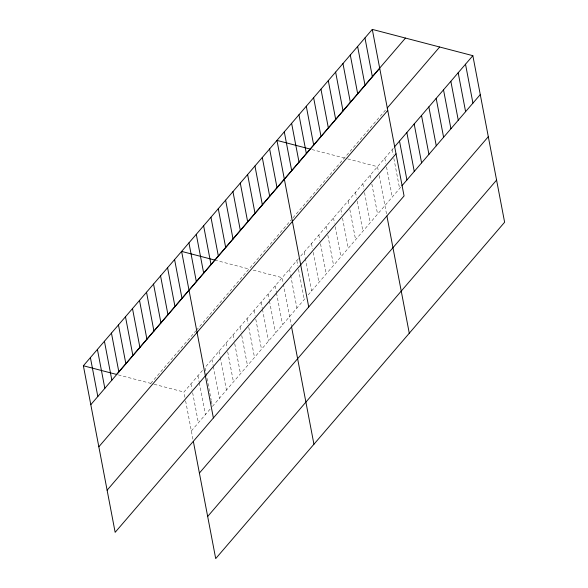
<?xml version="1.0" encoding="UTF-8"?>
<svg xmlns="http://www.w3.org/2000/svg" width="588" height="588" viewBox="0 0 588 588"><rect width="100%" height="100%" fill="white"/><g stroke="black" fill="none" stroke-linecap="round" stroke-linejoin="round"><path stroke-width="0.44" stroke-dasharray="2.94 2.21" d="M150.749 383.376L195.775 330.956M196.355 330.28L291.295 219.75M292.986 217.781L386.073 109.405M184.948 397.356L183.934 392.049L202.647 370.264M298.528 258.632L204.984 367.544L209.703 392.299M300.784 256.008L393.864 147.632M191.357 430.945L210.063 409.167M212.4 406.44L305.944 297.535M308.2 294.911L401.288 186.536M311.89 149.528L344.325 158.01M347.728 158.9L377.503 166.683L378.518 171.983M214.796 260.072L248.981 269.01M253.237 270.12L282.166 277.683L283.173 282.99M118.313 374.901L153.306 384.045M154.152 384.265L183.934 392.049M392.174 149.602L393.188 154.909M393.857 158.444L399.597 188.505M384.839 158.143L385.853 163.449M386.529 166.985L392.262 197.046M379.194 175.525L386.933 216.112M370.175 175.217L371.182 180.523M371.859 184.059L377.592 214.12M362.84 183.757L363.847 189.064M364.523 192.599L370.256 222.661M355.505 192.298L356.519 197.605M357.188 201.14L362.928 231.194M348.169 200.839L349.184 206.138M349.86 209.673L355.593 239.735M340.834 209.372L341.849 214.679M342.525 218.214L348.258 248.276M333.499 217.913L334.513 223.219M335.189 226.755L340.922 256.816M326.171 226.454L327.178 231.753M327.854 235.296L333.587 265.35M318.836 234.987L319.843 240.294M320.519 243.829L326.252 273.89M311.5 243.528L312.515 248.834M313.184 252.37L318.924 282.431M304.165 252.068L305.179 257.375M305.348 258.257L311.589 290.964M296.83 260.609L297.844 265.908M298.52 269.444L304.253 299.505M289.494 269.142L290.509 274.449M290.678 275.331L296.918 308.046M283.342 283.872L291.428 326.237M275.147 285.849L276.331 292.038M276.5 292.927L282.571 324.752M268.128 294.022L269.311 300.211M269.48 301.093L275.551 332.918M261.116 302.188L262.292 308.377M262.461 309.266L268.532 341.091M254.097 310.361L255.111 315.66M255.787 319.196L261.52 349.257M247.085 318.527L248.092 323.834M248.768 327.369L254.501 357.43M240.066 326.693L241.08 332M241.749 335.535L247.489 365.596M233.046 334.866L234.061 340.173M234.737 343.708L240.47 373.77M226.035 343.032L227.041 348.339M227.718 351.874L233.451 381.935M219.015 351.205L220.03 356.504M220.199 357.394L226.439 390.101M211.996 359.371L213.179 365.56M213.348 366.442L219.42 398.274M209.872 393.181L211.224 400.252M211.393 401.134L212.062 404.676M197.965 375.71L199.148 381.899M199.317 382.781L205.388 414.613M190.953 383.876L191.96 389.183M192.636 392.718L198.369 422.779M185.617 400.891L193.364 441.478"/><path stroke-width="0.88" d="M372.292 29.4L404.066 195.951L115.152 532.324L83.378 365.765L372.292 29.4L472.848 55.676L504.622 222.235L215.708 558.6L193.364 441.478M405.477 38.073L116.564 374.438L83.378 365.765M90.802 404.669L379.716 68.304M387.198 108.089L439.662 47.011M98.835 446.792L387.749 110.426M394.43 146.978L472.848 55.676M107.119 490.194L396.033 153.828M401.854 185.874L480.271 94.58M199.391 473.075L488.305 136.703M207.667 516.477L496.581 180.104M310.133 149.073L276.955 140.4L308.722 306.951M214.796 260.072L181.611 251.399L213.385 417.958M465.512 64.217L472.936 103.121M458.177 72.758L465.6 111.661M450.849 81.298L458.265 120.195M443.514 89.832L450.93 128.735M436.178 98.372L443.602 137.276M428.843 106.913L436.267 145.809M421.508 115.446L428.931 154.35M414.173 123.987L421.596 162.891M406.845 132.528L414.261 171.424M399.509 141.069L406.925 179.965M364.964 37.941L372.38 76.837M357.629 46.474L365.045 85.378M386.933 216.112L409.277 333.234M350.294 55.015L357.717 93.918M342.958 63.555L350.382 102.452M335.623 72.096L343.047 110.992M328.295 80.63L335.711 119.533M320.96 89.17L328.376 128.074M313.625 97.711L321.041 136.607M306.289 106.244L313.713 145.148M298.954 114.785L306.377 153.689M291.619 123.326L299.042 162.222M284.291 131.866L291.707 170.763M269.62 148.94L277.044 187.844M262.285 157.481L269.708 196.377M291.597 327.112L313.933 444.234M254.949 166.014L262.373 204.918M247.614 174.555L255.038 213.459M240.286 183.096L247.702 221.992M232.951 191.629L240.367 230.533M225.616 200.17L233.039 239.073M218.28 208.711L225.704 247.614M210.945 217.251L218.369 256.147M203.617 225.785L211.033 264.688M196.282 234.325L203.698 273.229M188.946 242.866L196.37 281.762M174.592 259.573L182.015 298.476M167.58 267.738L174.996 306.642M160.561 275.912L167.984 314.808M153.549 284.077L160.965 322.981M146.53 292.251L153.953 331.147M139.51 300.417L146.934 339.32M132.498 308.582L139.915 347.486M125.479 316.756L132.903 355.652M118.46 324.921L125.883 363.825M111.448 333.095L118.864 371.991M104.429 341.26L111.852 380.164M97.417 349.434L104.833 388.33M90.398 357.6L97.821 396.503"/></g></svg>
